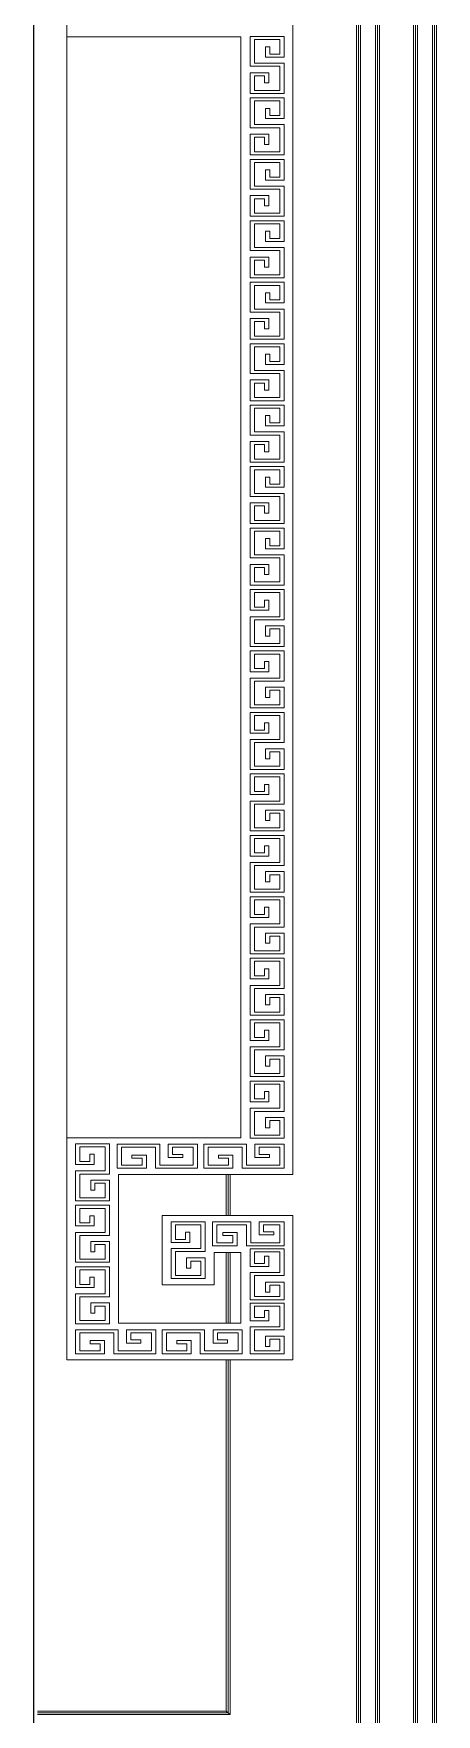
# Model space of a CAD drawing. Extents: x 44111 to 90315, y 4379 to 151689.
# Drawn here: x 67462 to 67695, y 92946 to 93916 of the extents above; entities that cross this region are included whole.
import ezdxf

# ---------------------------------------------------------------- set-up
doc = ezdxf.new("R2010")
doc.units = 0
doc.header["$LTSCALE"] = 1000
doc.header["$MEASUREMENT"] = 0
doc.layers.add('J-LM-门窗洞', color=35, linetype='Continuous')
doc.layers.add('细线', color=8, linetype='Continuous', lineweight=0)

msp = doc.modelspace()

# ---------------------------------------------------------------- linework, layer by layer
at = {"layer": 'J-LM-门窗洞'}
msp.add_line((67462.41, 94855.77), (67462.41, 92455.77), dxfattribs=at)
at = {"layer": '细线'}
for p, q in [((67692.84, 92832.32), (67692.84, 94415.2)), ((67694.01, 94416.13), (67694.01, 92831.39)), ((67695.17, 94417.06), (67695.18, 92830.46)), ((67681.87, 92840.55), (67681.87, 94406.97)), ((67683.04, 92839.62), (67683.04, 94407.89)), ((67684.21, 94408.82), (67684.21, 92838.7)), ((67659.93, 92857.02), (67659.92, 94390.5)), ((67661.09, 94391.42), (67661.1, 92856.09)), ((67662.26, 94392.35), (67662.26, 92855.17)), ((67648.95, 92865.26), (67648.95, 94382.26)), ((67650.12, 92864.33), (67650.12, 94383.19)), ((67651.29, 94384.12), (67651.29, 92863.4)), ((67481.59, 93914.54), (67481.59, 94042.88)), ((67612.13, 93935.76), (67612.14, 93257.78)), ((67582.21, 93914.54), (67481.59, 93914.54)), ((67481.6, 93278.99), (67481.59, 93914.54)), ((67582.21, 93278.99), (67582.21, 93914.54)), ((67587.55, 93914.79), (67587.55, 93897.58)), ((67607.16, 93914.79), (67587.55, 93914.79)), ((67607.16, 93902.85), (67607.16, 93914.79)), ((67590.05, 93913.02), (67604.66, 93913.02)), ((67590.05, 93899.34), (67590.05, 93913.02)), ((67596.37, 93908.76), (67596.37, 93902.85)), ((67598.85, 93908.76), (67596.37, 93908.76)), ((67598.85, 93904.61), (67598.85, 93908.76)), ((67604.66, 93913.02), (67604.66, 93904.61)), ((67587.55, 93897.58), (67604.66, 93897.58)), ((67607.16, 93899.34), (67590.05, 93899.34)), ((67596.37, 93902.85), (67607.16, 93902.85)), ((67604.66, 93904.61), (67598.85, 93904.61)), ((67604.66, 93897.58), (67604.66, 93883.68)), ((67607.16, 93881.91), (67607.16, 93899.34)), ((67587.55, 93893.85), (67587.55, 93881.91)), ((67598.34, 93893.85), (67587.55, 93893.85)), ((67590.05, 93892.09), (67595.84, 93892.09)), ((67590.05, 93883.68), (67590.05, 93892.09)), ((67595.84, 93892.09), (67595.84, 93887.95)), ((67595.84, 93887.95), (67598.34, 93887.95)), ((67598.34, 93887.95), (67598.34, 93893.85)), ((67587.55, 93881.91), (67607.16, 93881.91)), ((67587.55, 93879.31), (67587.55, 93862.1)), ((67607.16, 93879.31), (67587.55, 93879.31)), ((67604.66, 93883.68), (67590.05, 93883.68)), ((67590.05, 93877.54), (67604.66, 93877.54)), ((67590.05, 93863.87), (67590.05, 93877.54)), ((67604.66, 93877.54), (67604.66, 93869.13)), ((67607.16, 93867.37), (67607.16, 93879.31)), ((67596.37, 93873.27), (67596.37, 93867.37)), ((67598.85, 93873.27), (67596.37, 93873.27)), ((67596.37, 93867.37), (67607.16, 93867.37)), ((67598.85, 93869.13), (67598.85, 93873.27)), ((67604.66, 93869.13), (67598.85, 93869.13)), ((67587.55, 93862.1), (67604.66, 93862.1)), ((67587.55, 93858.37), (67587.55, 93846.43)), ((67598.34, 93858.37), (67587.55, 93858.37)), ((67607.16, 93863.87), (67590.05, 93863.87)), ((67590.05, 93856.61), (67595.84, 93856.61)), ((67590.05, 93848.2), (67590.05, 93856.61)), ((67595.84, 93856.61), (67595.84, 93852.46)), ((67598.34, 93852.46), (67598.34, 93858.37)), ((67604.66, 93862.1), (67604.66, 93848.2)), ((67607.16, 93846.43), (67607.16, 93863.87)), ((67604.66, 93848.2), (67590.05, 93848.2)), ((67595.84, 93852.46), (67598.34, 93852.46)), ((67587.55, 93846.43), (67607.16, 93846.43)), ((67587.55, 93843.83), (67587.55, 93826.62)), ((67607.16, 93843.83), (67587.55, 93843.83)), ((67590.05, 93842.06), (67604.66, 93842.06)), ((67590.05, 93828.38), (67590.05, 93842.06)), ((67596.37, 93837.79), (67596.37, 93831.89)), ((67598.85, 93837.79), (67596.37, 93837.79)), ((67598.85, 93833.65), (67598.85, 93837.79)), ((67604.66, 93842.06), (67604.66, 93833.65)), ((67607.16, 93831.89), (67607.16, 93843.83)), ((67607.16, 93828.38), (67590.05, 93828.38)), ((67596.37, 93831.89), (67607.16, 93831.89)), ((67604.66, 93833.65), (67598.85, 93833.65)), ((67607.16, 93810.95), (67607.16, 93828.38)), ((67587.55, 93826.62), (67604.66, 93826.62)), ((67587.55, 93822.89), (67587.55, 93810.95)), ((67598.34, 93822.89), (67587.55, 93822.89)), ((67590.05, 93821.13), (67595.84, 93821.13)), ((67590.05, 93812.72), (67590.05, 93821.13)), ((67595.84, 93821.13), (67595.84, 93816.98)), ((67598.34, 93816.98), (67598.34, 93822.89)), ((67604.66, 93826.62), (67604.66, 93812.72)), ((67587.55, 93810.95), (67607.16, 93810.95)), ((67587.55, 93808.35), (67587.55, 93791.14)), ((67607.16, 93808.35), (67587.55, 93808.35)), ((67604.66, 93812.72), (67590.05, 93812.72)), ((67595.84, 93816.98), (67598.34, 93816.98)), ((67607.16, 93796.4), (67607.16, 93808.35)), ((67590.05, 93806.58), (67604.66, 93806.58)), ((67590.05, 93792.9), (67590.05, 93806.58)), ((67596.37, 93802.32), (67596.37, 93796.4)), ((67598.85, 93802.32), (67596.37, 93802.32)), ((67598.85, 93798.17), (67598.85, 93802.32)), ((67604.66, 93798.17), (67598.85, 93798.17)), ((67604.66, 93806.58), (67604.66, 93798.17)), ((67587.55, 93791.14), (67604.66, 93791.14)), ((67607.16, 93792.9), (67590.05, 93792.9)), ((67596.37, 93796.4), (67607.16, 93796.4)), ((67604.66, 93791.14), (67604.66, 93777.24)), ((67607.16, 93775.47), (67607.16, 93792.9)), ((67587.55, 93787.41), (67587.55, 93775.47)), ((67598.34, 93787.41), (67587.55, 93787.41)), ((67590.05, 93785.64), (67595.84, 93785.64)), ((67590.05, 93777.24), (67590.05, 93785.64)), ((67595.84, 93785.64), (67595.84, 93781.51)), ((67595.84, 93781.51), (67598.34, 93781.51)), ((67598.34, 93781.51), (67598.34, 93787.41)), ((67587.55, 93775.47), (67607.16, 93775.47)), ((67587.55, 93772.87), (67587.55, 93755.66)), ((67607.16, 93772.87), (67587.55, 93772.87)), ((67604.66, 93777.24), (67590.05, 93777.24)), ((67590.05, 93771.1), (67604.66, 93771.1)), ((67590.05, 93757.43), (67590.05, 93771.1)), ((67604.66, 93771.1), (67604.66, 93762.69)), ((67607.16, 93760.93), (67607.16, 93772.87)), ((67596.37, 93766.83), (67596.37, 93760.93)), ((67598.85, 93766.83), (67596.37, 93766.83)), ((67596.37, 93760.93), (67607.16, 93760.93)), ((67598.85, 93762.69), (67598.85, 93766.83)), ((67604.66, 93762.69), (67598.85, 93762.69)), ((67587.55, 93755.66), (67604.66, 93755.66)), ((67587.55, 93751.93), (67587.55, 93739.99)), ((67598.34, 93751.93), (67587.55, 93751.93)), ((67607.16, 93757.43), (67590.05, 93757.43)), ((67590.05, 93750.17), (67595.84, 93750.17)), ((67590.05, 93741.76), (67590.05, 93750.17)), ((67595.84, 93750.17), (67595.84, 93746.02)), ((67598.34, 93746.02), (67598.34, 93751.93)), ((67604.66, 93755.66), (67604.66, 93741.76)), ((67607.16, 93739.99), (67607.16, 93757.43)), ((67587.55, 93739.99), (67607.16, 93739.99)), ((67604.66, 93741.76), (67590.05, 93741.76)), ((67595.84, 93746.02), (67598.34, 93746.02)), ((67587.55, 93737.39), (67587.55, 93720.18)), ((67607.16, 93737.39), (67587.55, 93737.39)), ((67590.05, 93735.62), (67604.66, 93735.62)), ((67590.05, 93721.94), (67590.05, 93735.62)), ((67596.37, 93731.35), (67596.37, 93725.44)), ((67598.85, 93731.35), (67596.37, 93731.35)), ((67598.85, 93727.21), (67598.85, 93731.35)), ((67604.66, 93735.62), (67604.66, 93727.21)), ((67607.16, 93725.44), (67607.16, 93737.39)), ((67607.16, 93721.94), (67590.05, 93721.94)), ((67596.37, 93725.44), (67607.16, 93725.44)), ((67604.66, 93727.21), (67598.85, 93727.21)), ((67607.16, 93704.51), (67607.16, 93721.94)), ((67587.55, 93720.18), (67604.66, 93720.18)), ((67587.55, 93716.45), (67587.55, 93704.51)), ((67598.34, 93716.45), (67587.55, 93716.45)), ((67590.05, 93714.69), (67595.84, 93714.69)), ((67590.05, 93706.28), (67590.05, 93714.69)), ((67595.84, 93714.69), (67595.84, 93710.54)), ((67598.34, 93710.54), (67598.34, 93716.45)), ((67604.66, 93720.18), (67604.66, 93706.28)), ((67587.55, 93704.51), (67607.16, 93704.51)), ((67587.55, 93701.91), (67587.55, 93684.69)), ((67607.16, 93701.91), (67587.55, 93701.91)), ((67604.66, 93706.28), (67590.05, 93706.28)), ((67595.84, 93710.54), (67598.34, 93710.54)), ((67607.16, 93689.96), (67607.16, 93701.91)), ((67590.05, 93700.14), (67604.66, 93700.14)), ((67590.05, 93686.46), (67590.05, 93700.14)), ((67596.37, 93695.87), (67596.37, 93689.96)), ((67598.85, 93695.87), (67596.37, 93695.87)), ((67598.85, 93691.73), (67598.85, 93695.87)), ((67604.66, 93691.73), (67598.85, 93691.73)), ((67604.66, 93700.14), (67604.66, 93691.73)), ((67587.55, 93684.69), (67604.66, 93684.69)), ((67607.16, 93686.46), (67590.05, 93686.46)), ((67596.37, 93689.96), (67607.16, 93689.96)), ((67604.66, 93684.69), (67604.66, 93670.8)), ((67607.16, 93669.03), (67607.16, 93686.46)), ((67587.55, 93680.97), (67587.55, 93669.03)), ((67598.34, 93680.97), (67587.55, 93680.97)), ((67590.05, 93679.2), (67595.84, 93679.2)), ((67590.05, 93670.8), (67590.05, 93679.2)), ((67595.84, 93679.2), (67595.84, 93675.06)), ((67595.84, 93675.06), (67598.34, 93675.06)), ((67598.34, 93675.06), (67598.34, 93680.97)), ((67587.55, 93669.03), (67607.16, 93669.03)), ((67587.55, 93666.43), (67587.55, 93649.22)), ((67607.16, 93666.43), (67587.55, 93666.43)), ((67604.66, 93670.8), (67590.05, 93670.8)), ((67590.05, 93664.66), (67604.66, 93664.66)), ((67590.05, 93650.98), (67590.05, 93664.66)), ((67604.66, 93664.66), (67604.66, 93656.25)), ((67607.16, 93654.49), (67607.16, 93666.43)), ((67596.38, 93660.39), (67596.38, 93654.49)), ((67598.85, 93660.39), (67596.38, 93660.39)), ((67596.38, 93654.49), (67607.16, 93654.49)), ((67598.85, 93656.25), (67598.85, 93660.39)), ((67604.66, 93656.25), (67598.85, 93656.25)), ((67587.55, 93649.22), (67604.66, 93649.22)), ((67587.55, 93645.49), (67587.55, 93633.55)), ((67598.34, 93645.49), (67587.55, 93645.49)), ((67607.16, 93650.98), (67590.05, 93650.98)), ((67590.05, 93643.73), (67595.84, 93643.73)), ((67590.05, 93635.32), (67590.05, 93643.73)), ((67595.84, 93643.73), (67595.84, 93639.58)), ((67598.34, 93639.58), (67598.34, 93645.49)), ((67604.66, 93649.22), (67604.66, 93635.32)), ((67607.16, 93633.55), (67607.16, 93650.98)), ((67587.55, 93633.55), (67607.16, 93633.55)), ((67604.66, 93635.32), (67590.05, 93635.32)), ((67595.84, 93639.58), (67598.34, 93639.58)), ((67607.16, 93630.94), (67587.55, 93630.94)), ((67587.55, 93630.94), (67587.55, 93613.74)), ((67590.05, 93629.18), (67604.66, 93629.18)), ((67590.05, 93615.5), (67590.05, 93629.18)), ((67596.38, 93624.91), (67596.38, 93619)), ((67598.85, 93624.91), (67596.38, 93624.91)), ((67598.85, 93620.77), (67598.85, 93624.91)), ((67604.66, 93629.18), (67604.66, 93620.77)), ((67607.16, 93619), (67607.16, 93630.94)), ((67587.55, 93613.74), (67604.66, 93613.74)), ((67607.16, 93615.5), (67590.05, 93615.5)), ((67596.38, 93619), (67607.16, 93619)), ((67604.66, 93620.77), (67598.85, 93620.77)), ((67604.66, 93613.74), (67604.66, 93599.84)), ((67607.16, 93598.07), (67607.16, 93615.5)), ((67587.55, 93610.01), (67587.55, 93598.07)), ((67598.34, 93610.01), (67587.55, 93610.01)), ((67590.05, 93608.24), (67595.84, 93608.24)), ((67590.05, 93599.84), (67590.05, 93608.24)), ((67595.84, 93608.24), (67595.84, 93604.1)), ((67595.84, 93604.1), (67598.34, 93604.1)), ((67598.34, 93604.1), (67598.34, 93610.01)), ((67587.55, 93598.07), (67607.16, 93598.07)), ((67587.55, 93595.47), (67587.55, 93583.52)), ((67607.16, 93595.47), (67587.55, 93595.47)), ((67604.66, 93599.84), (67590.05, 93599.84)), ((67607.16, 93578.03), (67607.16, 93595.47)), ((67590.05, 93593.7), (67604.66, 93593.7)), ((67590.05, 93585.29), (67590.05, 93593.7)), ((67595.84, 93585.29), (67590.05, 93585.29)), ((67595.84, 93589.43), (67595.84, 93585.29)), ((67598.34, 93589.43), (67595.84, 93589.43)), ((67598.34, 93583.52), (67598.34, 93589.43)), ((67604.66, 93593.7), (67604.66, 93579.8)), ((67587.55, 93583.52), (67598.34, 93583.52)), ((67587.55, 93579.8), (67587.55, 93562.59)), ((67604.66, 93579.8), (67587.55, 93579.8)), ((67590.05, 93578.03), (67607.16, 93578.03)), ((67590.05, 93564.36), (67590.05, 93578.03)), ((67596.38, 93574.53), (67596.38, 93568.62)), ((67607.16, 93574.53), (67596.38, 93574.53)), ((67596.38, 93568.62), (67598.85, 93568.62)), ((67598.85, 93572.76), (67604.66, 93572.76)), ((67598.85, 93568.62), (67598.85, 93572.76)), ((67604.66, 93572.76), (67604.66, 93564.36)), ((67607.16, 93562.59), (67607.16, 93574.53)), ((67587.55, 93562.59), (67607.16, 93562.59)), ((67587.55, 93559.99), (67587.55, 93548.04)), ((67607.16, 93559.99), (67587.55, 93559.99)), ((67604.66, 93564.36), (67590.05, 93564.36)), ((67590.05, 93558.22), (67604.66, 93558.22)), ((67590.05, 93549.81), (67590.05, 93558.22)), ((67604.66, 93558.22), (67604.66, 93544.32)), ((67607.16, 93542.55), (67607.16, 93559.99)), ((67587.55, 93548.04), (67598.34, 93548.04)), ((67595.84, 93549.81), (67590.05, 93549.81)), ((67595.84, 93553.95), (67595.84, 93549.81)), ((67598.34, 93553.95), (67595.84, 93553.95)), ((67598.34, 93548.04), (67598.34, 93553.95)), ((67587.55, 93544.32), (67587.55, 93527.11)), ((67604.66, 93544.32), (67587.55, 93544.32)), ((67590.05, 93542.55), (67607.16, 93542.55)), ((67590.05, 93528.88), (67590.05, 93542.55)), ((67596.38, 93539.05), (67596.38, 93533.14)), ((67607.16, 93539.05), (67596.38, 93539.05)), ((67598.85, 93537.29), (67604.66, 93537.29)), ((67598.85, 93533.14), (67598.85, 93537.29)), ((67604.66, 93537.29), (67604.66, 93528.88)), ((67607.16, 93527.11), (67607.16, 93539.05)), ((67587.55, 93527.11), (67607.16, 93527.11)), ((67604.66, 93528.88), (67590.05, 93528.88)), ((67596.38, 93533.14), (67598.85, 93533.14)), ((67607.16, 93524.5), (67587.55, 93524.5)), ((67587.55, 93524.5), (67587.55, 93512.56)), ((67590.05, 93522.74), (67604.66, 93522.74)), ((67590.05, 93514.33), (67590.05, 93522.74)), ((67595.84, 93518.47), (67595.84, 93514.33)), ((67598.34, 93518.47), (67595.84, 93518.47)), ((67598.34, 93512.56), (67598.34, 93518.47)), ((67604.66, 93522.74), (67604.66, 93508.84)), ((67607.16, 93507.07), (67607.16, 93524.5)), ((67587.55, 93512.56), (67598.34, 93512.56)), ((67587.55, 93508.84), (67587.55, 93491.63)), ((67604.66, 93508.84), (67587.55, 93508.84)), ((67595.84, 93514.33), (67590.05, 93514.33)), ((67590.05, 93507.07), (67607.16, 93507.07)), ((67590.05, 93493.4), (67590.05, 93507.07)), ((67596.38, 93503.57), (67596.38, 93497.66)), ((67607.16, 93503.57), (67596.38, 93503.57)), ((67596.38, 93497.66), (67598.85, 93497.66)), ((67598.85, 93501.8), (67604.66, 93501.8)), ((67598.85, 93497.66), (67598.85, 93501.8)), ((67604.66, 93501.8), (67604.66, 93493.4)), ((67607.16, 93491.63), (67607.16, 93503.57)), ((67587.55, 93491.63), (67607.16, 93491.63)), ((67587.55, 93489.03), (67587.55, 93477.08)), ((67607.16, 93489.03), (67587.55, 93489.03)), ((67604.66, 93493.4), (67590.05, 93493.4)), ((67607.16, 93471.59), (67607.16, 93489.03)), ((67590.05, 93487.26), (67604.66, 93487.26)), ((67590.05, 93478.85), (67590.05, 93487.26)), ((67595.84, 93478.85), (67590.05, 93478.85)), ((67595.84, 93482.99), (67595.84, 93478.85)), ((67598.34, 93482.99), (67595.84, 93482.99)), ((67598.34, 93477.08), (67598.34, 93482.99)), ((67604.66, 93487.26), (67604.66, 93473.36)), ((67587.55, 93477.08), (67598.34, 93477.08)), ((67587.55, 93473.36), (67587.55, 93456.15)), ((67604.66, 93473.36), (67587.55, 93473.36)), ((67590.05, 93471.59), (67607.16, 93471.59)), ((67590.05, 93457.91), (67590.05, 93471.59)), ((67596.38, 93468.09), (67596.38, 93462.18)), ((67607.16, 93468.09), (67596.38, 93468.09)), ((67607.16, 93456.15), (67607.16, 93468.09)), ((67596.38, 93462.18), (67598.85, 93462.18)), ((67598.85, 93466.32), (67604.66, 93466.32)), ((67598.85, 93462.18), (67598.85, 93466.32)), ((67604.66, 93466.32), (67604.66, 93457.91)), ((67587.55, 93456.15), (67607.16, 93456.15)), ((67587.55, 93453.54), (67587.55, 93441.6)), ((67607.16, 93453.54), (67587.55, 93453.54)), ((67604.66, 93457.91), (67590.05, 93457.91)), ((67590.05, 93451.78), (67604.66, 93451.78)), ((67590.05, 93443.37), (67590.05, 93451.78)), ((67604.66, 93451.78), (67604.66, 93437.88)), ((67607.16, 93436.11), (67607.16, 93453.54)), ((67587.55, 93441.6), (67598.34, 93441.6)), ((67595.84, 93443.37), (67590.05, 93443.37)), ((67595.84, 93447.51), (67595.84, 93443.37)), ((67598.34, 93447.51), (67595.84, 93447.51)), ((67598.34, 93441.6), (67598.34, 93447.51)), ((67587.55, 93437.88), (67587.55, 93420.67)), ((67604.66, 93437.88), (67587.55, 93437.88)), ((67590.05, 93436.11), (67607.16, 93436.11)), ((67590.05, 93422.44), (67590.05, 93436.11)), ((67596.38, 93432.61), (67596.38, 93426.7)), ((67607.16, 93432.61), (67596.38, 93432.61)), ((67598.85, 93430.84), (67604.67, 93430.84)), ((67598.85, 93426.7), (67598.85, 93430.84)), ((67604.67, 93430.84), (67604.67, 93422.44)), ((67607.16, 93420.67), (67607.16, 93432.61)), ((67587.55, 93420.67), (67607.16, 93420.67)), ((67604.67, 93422.44), (67590.05, 93422.44)), ((67596.38, 93426.7), (67598.85, 93426.7)), ((67607.16, 93418.06), (67587.55, 93418.06)), ((67587.55, 93418.06), (67587.55, 93406.12)), ((67590.05, 93416.3), (67604.67, 93416.3)), ((67590.05, 93407.89), (67590.05, 93416.3)), ((67595.84, 93412.03), (67595.84, 93407.89)), ((67598.34, 93412.03), (67595.84, 93412.03)), ((67598.34, 93406.12), (67598.34, 93412.03)), ((67604.67, 93416.3), (67604.67, 93402.4)), ((67607.16, 93400.63), (67607.16, 93418.06)), ((67587.55, 93406.12), (67598.34, 93406.12)), ((67587.55, 93402.4), (67587.55, 93385.19)), ((67604.67, 93402.4), (67587.55, 93402.4)), ((67595.84, 93407.89), (67590.05, 93407.89)), ((67590.05, 93400.63), (67607.16, 93400.63)), ((67590.05, 93386.96), (67590.05, 93400.63)), ((67596.38, 93397.13), (67596.38, 93391.22)), ((67607.16, 93397.13), (67596.38, 93397.13)), ((67596.38, 93391.22), (67598.85, 93391.22)), ((67598.85, 93395.36), (67604.67, 93395.36)), ((67598.85, 93391.22), (67598.85, 93395.36)), ((67604.67, 93395.36), (67604.67, 93386.96)), ((67607.16, 93385.19), (67607.16, 93397.13)), ((67587.55, 93385.19), (67607.16, 93385.19)), ((67587.55, 93382.59), (67587.55, 93370.64)), ((67607.16, 93382.59), (67587.55, 93382.59)), ((67604.67, 93386.96), (67590.05, 93386.96)), ((67590.05, 93380.82), (67604.67, 93380.82)), ((67590.05, 93372.41), (67590.05, 93380.82)), ((67604.67, 93380.82), (67604.67, 93366.92)), ((67607.16, 93365.15), (67607.16, 93382.59)), ((67595.84, 93372.41), (67590.05, 93372.41)), ((67595.84, 93376.55), (67595.84, 93372.41)), ((67598.34, 93376.55), (67595.84, 93376.55)), ((67598.34, 93370.64), (67598.34, 93376.55)), ((67587.55, 93370.64), (67598.34, 93370.64)), ((67587.55, 93366.92), (67587.55, 93349.71)), ((67604.67, 93366.92), (67587.55, 93366.92)), ((67590.05, 93365.15), (67607.16, 93365.15)), ((67590.05, 93351.47), (67590.05, 93365.15)), ((67596.38, 93361.65), (67596.38, 93355.74)), ((67607.16, 93361.65), (67596.38, 93361.65)), ((67607.16, 93349.71), (67607.16, 93361.65)), ((67596.38, 93355.74), (67598.85, 93355.74)), ((67598.85, 93359.88), (67604.67, 93359.88)), ((67598.85, 93355.74), (67598.85, 93359.88)), ((67604.67, 93359.88), (67604.67, 93351.47)), ((67587.55, 93349.71), (67607.16, 93349.71)), ((67587.55, 93347.1), (67587.55, 93335.16)), ((67607.16, 93347.1), (67587.55, 93347.1)), ((67604.67, 93351.47), (67590.05, 93351.47)), ((67590.05, 93345.34), (67604.67, 93345.34)), ((67590.05, 93336.93), (67590.05, 93345.34)), ((67604.67, 93345.34), (67604.67, 93331.44)), ((67607.16, 93329.67), (67607.16, 93347.1)), ((67587.55, 93335.16), (67598.34, 93335.16)), ((67595.84, 93336.93), (67590.05, 93336.93)), ((67595.84, 93341.07), (67595.84, 93336.93)), ((67598.34, 93341.07), (67595.84, 93341.07)), ((67598.34, 93335.16), (67598.34, 93341.07)), ((67587.55, 93331.44), (67587.55, 93314.23)), ((67604.67, 93331.44), (67587.55, 93331.44)), ((67590.05, 93329.67), (67607.16, 93329.67)), ((67590.05, 93316), (67590.05, 93329.67)), ((67596.38, 93326.17), (67596.38, 93320.26)), ((67607.16, 93326.17), (67596.38, 93326.17)), ((67598.85, 93324.4), (67604.67, 93324.4)), ((67598.85, 93320.26), (67598.85, 93324.4)), ((67604.67, 93324.4), (67604.67, 93316)), ((67607.16, 93314.23), (67607.16, 93326.17)), ((67587.55, 93314.23), (67607.16, 93314.23)), ((67604.67, 93316), (67590.05, 93316)), ((67596.38, 93320.26), (67598.85, 93320.26)), ((67607.16, 93311.62), (67587.55, 93311.62)), ((67587.55, 93311.62), (67587.55, 93299.68)), ((67590.05, 93309.86), (67604.67, 93309.86)), ((67590.05, 93301.45), (67590.05, 93309.86)), ((67595.84, 93305.59), (67595.84, 93301.45)), ((67598.34, 93305.59), (67595.84, 93305.59)), ((67598.34, 93299.68), (67598.34, 93305.59)), ((67604.67, 93309.86), (67604.67, 93295.96)), ((67607.16, 93294.19), (67607.16, 93311.62)), ((67587.55, 93299.68), (67598.34, 93299.68)), ((67587.55, 93295.96), (67587.55, 93278.75)), ((67604.67, 93295.96), (67587.55, 93295.96)), ((67595.84, 93301.45), (67590.05, 93301.45)), ((67590.05, 93294.19), (67607.16, 93294.19)), ((67590.05, 93280.51), (67590.05, 93294.19)), ((67596.38, 93290.69), (67596.38, 93284.78)), ((67607.16, 93290.69), (67596.38, 93290.69)), ((67596.38, 93284.78), (67598.85, 93284.78)), ((67598.85, 93288.92), (67604.67, 93288.92)), ((67598.85, 93284.78), (67598.85, 93288.92)), ((67604.67, 93288.92), (67604.67, 93280.51)), ((67607.16, 93278.75), (67607.16, 93290.69)), ((67481.6, 93278.99), (67582.21, 93278.99)), ((67481.6, 93150.65), (67481.6, 93278.99)), ((67486.59, 93275.46), (67486.59, 93263.51)), ((67506.2, 93275.46), (67486.59, 93275.46)), ((67506.2, 93258.02), (67506.2, 93275.46)), ((67510.7, 93275.21), (67510.7, 93261.31)), ((67535.3, 93275.21), (67510.7, 93275.21)), ((67535.3, 93263.08), (67535.3, 93275.21)), ((67540.25, 93275.21), (67540.25, 93267.57)), ((67557.1, 93275.21), (67540.25, 93275.21)), ((67557.1, 93261.31), (67557.1, 93275.21)), ((67560.76, 93275.21), (67560.76, 93261.31)), ((67585.36, 93275.21), (67560.76, 93275.21)), ((67585.36, 93263.08), (67585.36, 93275.21)), ((67587.55, 93278.75), (67607.16, 93278.75)), ((67604.67, 93280.51), (67590.05, 93280.51)), ((67590.3, 93275.21), (67590.3, 93267.57)), ((67607.16, 93275.21), (67590.3, 93275.21)), ((67607.16, 93261.31), (67607.16, 93275.21)), ((67489.09, 93273.69), (67503.7, 93273.69)), ((67489.09, 93265.28), (67489.09, 93273.69)), ((67494.88, 93265.28), (67489.09, 93265.28)), ((67494.88, 93269.42), (67494.88, 93265.28)), ((67497.38, 93269.42), (67494.88, 93269.42)), ((67497.38, 93263.51), (67497.38, 93269.42)), ((67503.7, 93273.69), (67503.7, 93259.79)), ((67513.2, 93273.44), (67532.8, 93273.44)), ((67513.2, 93263.08), (67513.2, 93273.44)), ((67527.56, 93268.96), (67519.21, 93268.96)), ((67519.21, 93268.96), (67519.21, 93267.19)), ((67519.21, 93267.19), (67525.07, 93267.19)), ((67525.07, 93267.19), (67525.07, 93263.08)), ((67527.56, 93261.31), (67527.56, 93268.96)), ((67532.8, 93273.44), (67532.8, 93261.31)), ((67540.25, 93267.57), (67548.58, 93267.57)), ((67542.73, 93273.44), (67554.6, 93273.44)), ((67542.73, 93269.33), (67542.73, 93273.44)), ((67548.58, 93269.33), (67542.73, 93269.33)), ((67548.58, 93267.57), (67548.58, 93269.33)), ((67554.6, 93273.44), (67554.6, 93263.08)), ((67563.26, 93273.44), (67582.87, 93273.44)), ((67563.26, 93263.08), (67563.26, 93273.44)), ((67577.63, 93268.96), (67569.28, 93268.96)), ((67569.28, 93268.96), (67569.28, 93267.19)), ((67569.28, 93267.19), (67575.13, 93267.19)), ((67575.13, 93267.19), (67575.13, 93263.08)), ((67577.63, 93261.31), (67577.63, 93268.96)), ((67582.87, 93273.44), (67582.87, 93261.31)), ((67590.3, 93267.57), (67598.65, 93267.57)), ((67592.79, 93273.44), (67604.67, 93273.44)), ((67592.79, 93269.33), (67592.79, 93273.44)), ((67598.65, 93269.33), (67592.79, 93269.33)), ((67598.65, 93267.57), (67598.65, 93269.33)), ((67604.67, 93273.44), (67604.67, 93263.08)), ((67486.59, 93263.51), (67497.38, 93263.51)), ((67486.59, 93259.79), (67486.59, 93242.58)), ((67503.7, 93259.79), (67486.59, 93259.79)), ((67489.09, 93258.02), (67506.2, 93258.02)), ((67489.09, 93244.34), (67489.09, 93258.02)), ((67495.41, 93254.52), (67495.41, 93248.61)), ((67506.2, 93254.52), (67495.41, 93254.52)), ((67506.2, 93242.58), (67506.2, 93254.52)), ((67510.7, 93261.31), (67527.56, 93261.31)), ((67511.52, 93257.78), (67511.52, 93171.86)), ((67573.6, 93257.78), (67511.52, 93257.78)), ((67525.07, 93263.08), (67513.2, 93263.08)), ((67532.8, 93261.31), (67557.1, 93261.31)), ((67554.6, 93263.08), (67535.3, 93263.08)), ((67560.76, 93261.31), (67577.63, 93261.31)), ((67575.13, 93263.08), (67563.26, 93263.08)), ((67573.6, 93234.02), (67573.6, 93257.78)), ((67573.6, 93257.78), (67574.76, 93257.78)), ((67574.76, 93257.78), (67574.76, 93234.02)), ((67574.76, 93257.78), (67575.93, 93257.78)), ((67575.93, 93257.78), (67575.93, 93234.02)), ((67612.14, 93257.78), (67575.93, 93257.78)), ((67582.87, 93261.31), (67607.16, 93261.31)), ((67604.67, 93263.08), (67585.36, 93263.08)), ((67495.41, 93248.61), (67497.89, 93248.61)), ((67497.89, 93252.75), (67503.7, 93252.75)), ((67497.89, 93248.61), (67497.89, 93252.75)), ((67503.7, 93252.75), (67503.7, 93244.34)), ((67486.59, 93242.58), (67506.2, 93242.58)), ((67486.59, 93239.97), (67486.59, 93228.03)), ((67506.2, 93239.97), (67486.59, 93239.97)), ((67503.7, 93244.34), (67489.09, 93244.34)), ((67489.09, 93238.21), (67503.7, 93238.21)), ((67489.09, 93229.8), (67489.09, 93238.21)), ((67503.7, 93238.21), (67503.7, 93224.31)), ((67506.2, 93222.54), (67506.2, 93239.97)), ((67486.59, 93228.03), (67497.38, 93228.03)), ((67494.88, 93229.8), (67489.09, 93229.8)), ((67494.88, 93233.94), (67494.88, 93229.8)), ((67497.38, 93233.94), (67494.88, 93233.94)), ((67497.38, 93228.03), (67497.38, 93233.94)), ((67536.8, 93194.07), (67536.8, 93234.02)), ((67536.8, 93234.02), (67573.6, 93234.02)), ((67541.95, 93230.48), (67541.95, 93218.54)), ((67561.56, 93230.48), (67541.95, 93230.48)), ((67544.45, 93228.72), (67559.06, 93228.72)), ((67544.45, 93220.31), (67544.45, 93228.72)), ((67559.06, 93228.72), (67559.06, 93215.04)), ((67561.56, 93213.27), (67561.56, 93230.48)), ((67565.76, 93230.48), (67565.76, 93216.59)), ((67587.86, 93230.48), (67565.76, 93230.48)), ((67568.25, 93228.72), (67585.36, 93228.72)), ((67568.25, 93218.35), (67568.25, 93228.72)), ((67574.76, 93234.02), (67573.6, 93234.02)), ((67575.93, 93234.02), (67574.76, 93234.02)), ((67575.93, 93234.02), (67612.14, 93234.02)), ((67585.36, 93228.72), (67585.36, 93216.59)), ((67587.86, 93218.35), (67587.86, 93230.48)), ((67592.79, 93230.48), (67592.79, 93222.84)), ((67607.16, 93230.48), (67592.79, 93230.48)), ((67595.29, 93228.72), (67604.67, 93228.72)), ((67595.29, 93224.61), (67595.29, 93228.72)), ((67604.67, 93228.72), (67604.67, 93218.35)), ((67607.16, 93216.59), (67607.16, 93230.48)), ((67612.14, 93234.02), (67612.14, 93150.65)), ((67486.59, 93224.31), (67486.59, 93207.1)), ((67503.7, 93224.31), (67486.59, 93224.31)), ((67489.09, 93222.54), (67506.2, 93222.54)), ((67489.09, 93208.87), (67489.09, 93222.54)), ((67495.41, 93219.04), (67495.41, 93213.13)), ((67506.2, 93219.04), (67495.41, 93219.04)), ((67497.89, 93217.27), (67503.7, 93217.27)), ((67497.89, 93213.13), (67497.89, 93217.27)), ((67503.7, 93217.27), (67503.7, 93208.87)), ((67506.2, 93207.1), (67506.2, 93219.04)), ((67541.95, 93218.54), (67552.74, 93218.54)), ((67550.24, 93220.31), (67544.45, 93220.31)), ((67550.24, 93224.45), (67550.24, 93220.31)), ((67552.74, 93224.45), (67550.24, 93224.45)), ((67552.74, 93218.54), (67552.74, 93224.45)), ((67565.76, 93216.59), (67580.1, 93216.59)), ((67577.63, 93218.35), (67568.25, 93218.35)), ((67580.1, 93224.23), (67571.77, 93224.23)), ((67571.77, 93224.23), (67571.77, 93222.47)), ((67571.77, 93222.47), (67577.63, 93222.47)), ((67577.63, 93222.47), (67577.63, 93218.35)), ((67580.1, 93216.59), (67580.1, 93224.23)), ((67585.36, 93216.59), (67607.16, 93216.59)), ((67604.67, 93218.35), (67587.86, 93218.35)), ((67592.79, 93222.84), (67601.15, 93222.84)), ((67601.15, 93224.61), (67595.29, 93224.61)), ((67601.15, 93222.84), (67601.15, 93224.61)), ((67486.59, 93207.1), (67506.2, 93207.1)), ((67503.7, 93208.87), (67489.09, 93208.87)), ((67495.41, 93213.13), (67497.89, 93213.13)), ((67541.95, 93215.04), (67541.95, 93197.61)), ((67559.06, 93215.04), (67541.95, 93215.04)), ((67544.45, 93213.27), (67561.56, 93213.27)), ((67544.45, 93199.38), (67544.45, 93213.27)), ((67550.78, 93209.55), (67550.78, 93203.64)), ((67561.56, 93209.55), (67550.78, 93209.55)), ((67553.27, 93207.78), (67559.06, 93207.78)), ((67553.27, 93203.64), (67553.27, 93207.78)), ((67559.06, 93207.78), (67559.06, 93199.38)), ((67561.56, 93197.61), (67561.56, 93209.55)), ((67566.72, 93212.8), (67566.72, 93194.07)), ((67573.6, 93212.8), (67566.72, 93212.8)), ((67573.6, 93171.86), (67573.6, 93212.8)), ((67573.6, 93212.8), (67574.76, 93212.8)), ((67574.76, 93212.8), (67574.76, 93171.86)), ((67574.76, 93212.8), (67575.93, 93212.8)), ((67575.93, 93212.8), (67575.93, 93171.86)), ((67582.21, 93212.8), (67575.93, 93212.8)), ((67582.21, 93171.86), (67582.21, 93212.8)), ((67587.55, 93214.82), (67587.55, 93204.64)), ((67607.16, 93214.82), (67587.55, 93214.82)), ((67590.05, 93213.05), (67604.67, 93213.05)), ((67590.05, 93206.41), (67590.05, 93213.05)), ((67595.84, 93206.41), (67590.05, 93206.41)), ((67595.84, 93210.55), (67595.84, 93206.41)), ((67598.34, 93210.55), (67595.84, 93210.55)), ((67598.34, 93204.64), (67598.34, 93210.55)), ((67604.67, 93213.05), (67604.67, 93201.14)), ((67607.16, 93199.38), (67607.16, 93214.82)), ((67486.59, 93204.5), (67486.59, 93192.55)), ((67506.2, 93204.5), (67486.59, 93204.5)), ((67489.09, 93202.73), (67503.7, 93202.73)), ((67489.09, 93194.32), (67489.09, 93202.73)), ((67494.88, 93198.46), (67494.88, 93194.32)), ((67497.38, 93198.46), (67494.88, 93198.46)), ((67497.38, 93192.55), (67497.38, 93198.46)), ((67503.7, 93202.73), (67503.7, 93188.83)), ((67506.2, 93187.06), (67506.2, 93204.5)), ((67541.95, 93197.61), (67561.56, 93197.61)), ((67559.06, 93199.38), (67544.45, 93199.38)), ((67550.78, 93203.64), (67553.27, 93203.64)), ((67587.55, 93204.64), (67598.34, 93204.64)), ((67604.67, 93201.14), (67587.55, 93201.14)), ((67587.55, 93201.14), (67587.55, 93185.48)), ((67590.05, 93199.38), (67607.16, 93199.38)), ((67590.05, 93187.24), (67590.05, 93199.38)), ((67486.59, 93192.55), (67497.38, 93192.55)), ((67486.59, 93188.83), (67486.59, 93171.62)), ((67503.7, 93188.83), (67486.59, 93188.83)), ((67494.88, 93194.32), (67489.09, 93194.32)), ((67489.09, 93187.06), (67506.2, 93187.06)), ((67489.09, 93173.38), (67489.09, 93187.06)), ((67566.72, 93194.07), (67536.8, 93194.07)), ((67604.67, 93187.24), (67590.05, 93187.24)), ((67596.38, 93195.65), (67596.38, 93189.74)), ((67607.16, 93195.65), (67596.38, 93195.65)), ((67596.38, 93189.74), (67598.85, 93189.74)), ((67598.85, 93193.88), (67604.67, 93193.88)), ((67598.85, 93189.74), (67598.85, 93193.88)), ((67604.67, 93193.88), (67604.67, 93187.24)), ((67607.16, 93185.48), (67607.16, 93195.65)), ((67495.41, 93183.56), (67495.41, 93177.65)), ((67506.2, 93183.56), (67495.41, 93183.56)), ((67495.41, 93177.65), (67497.89, 93177.65)), ((67497.89, 93181.79), (67503.7, 93181.79)), ((67497.89, 93177.65), (67497.89, 93181.79)), ((67503.7, 93181.79), (67503.7, 93173.38)), ((67506.2, 93171.62), (67506.2, 93183.56)), ((67587.55, 93185.48), (67607.16, 93185.48)), ((67587.55, 93183.53), (67587.55, 93173.35)), ((67607.16, 93183.53), (67587.55, 93183.53)), ((67590.05, 93181.76), (67604.67, 93181.76)), ((67590.05, 93175.12), (67590.05, 93181.76)), ((67595.84, 93179.26), (67595.84, 93175.12)), ((67598.34, 93179.26), (67595.84, 93179.26)), ((67598.34, 93173.35), (67598.34, 93179.26)), ((67604.67, 93181.76), (67604.67, 93169.85)), ((67607.16, 93168.09), (67607.16, 93183.53)), ((67486.59, 93171.62), (67506.2, 93171.62)), ((67486.59, 93168.08), (67486.59, 93154.18)), ((67511.19, 93168.08), (67486.59, 93168.08)), ((67503.7, 93173.38), (67489.09, 93173.38)), ((67511.19, 93155.95), (67511.19, 93168.08)), ((67511.52, 93171.86), (67573.6, 93171.86)), ((67516.12, 93168.08), (67516.12, 93160.44)), ((67532.97, 93168.08), (67516.12, 93168.08)), ((67532.97, 93154.18), (67532.97, 93168.08)), ((67536.65, 93168.08), (67536.65, 93154.18)), ((67561.23, 93168.08), (67536.65, 93168.08)), ((67561.23, 93155.95), (67561.23, 93168.08)), ((67566.19, 93168.08), (67566.19, 93160.44)), ((67583.03, 93168.08), (67566.19, 93168.08)), ((67574.76, 93171.86), (67573.6, 93171.86)), ((67575.93, 93171.86), (67574.76, 93171.86)), ((67575.93, 93171.86), (67582.21, 93171.86)), ((67583.03, 93154.18), (67583.03, 93168.08)), ((67587.55, 93173.35), (67598.34, 93173.35)), ((67587.55, 93169.85), (67587.55, 93154.18)), ((67604.67, 93169.85), (67587.55, 93169.85)), ((67595.84, 93175.12), (67590.05, 93175.12)), ((67590.05, 93168.09), (67607.16, 93168.09)), ((67590.05, 93155.95), (67590.05, 93168.09)), ((67489.09, 93166.32), (67508.69, 93166.32)), ((67489.09, 93155.95), (67489.09, 93166.32)), ((67503.43, 93161.83), (67495.1, 93161.83)), ((67495.1, 93161.83), (67495.1, 93160.06)), ((67495.1, 93160.06), (67500.94, 93160.06)), ((67500.94, 93160.06), (67500.94, 93155.95)), ((67503.43, 93154.18), (67503.43, 93161.83)), ((67508.69, 93166.32), (67508.69, 93154.18)), ((67516.12, 93160.44), (67524.45, 93160.44)), ((67518.62, 93166.32), (67530.47, 93166.32)), ((67518.62, 93162.2), (67518.62, 93166.32)), ((67524.45, 93162.2), (67518.62, 93162.2)), ((67524.45, 93160.44), (67524.45, 93162.2)), ((67530.47, 93166.32), (67530.47, 93155.95)), ((67539.13, 93166.32), (67558.76, 93166.32)), ((67539.13, 93155.95), (67539.13, 93166.32)), ((67553.5, 93161.83), (67545.17, 93161.83)), ((67545.17, 93161.83), (67545.17, 93160.06)), ((67545.17, 93160.06), (67551, 93160.06)), ((67551, 93160.06), (67551, 93155.95)), ((67553.5, 93154.18), (67553.5, 93161.83)), ((67558.76, 93166.32), (67558.76, 93154.18)), ((67566.19, 93160.44), (67574.52, 93160.44)), ((67568.68, 93166.32), (67580.53, 93166.32)), ((67568.68, 93162.2), (67568.68, 93166.32)), ((67574.52, 93162.2), (67568.68, 93162.2)), ((67574.52, 93160.44), (67574.52, 93162.2)), ((67580.53, 93166.32), (67580.53, 93155.95)), ((67596.38, 93164.36), (67596.38, 93158.45)), ((67607.16, 93164.36), (67596.38, 93164.36)), ((67596.38, 93158.45), (67598.85, 93158.45)), ((67598.85, 93162.59), (67604.67, 93162.59)), ((67598.85, 93158.45), (67598.85, 93162.59)), ((67604.67, 93162.59), (67604.67, 93155.95)), ((67607.16, 93154.18), (67607.16, 93164.36)), ((67573.6, 93150.65), (67481.6, 93150.65)), ((67486.59, 93154.18), (67503.43, 93154.18)), ((67500.94, 93155.95), (67489.09, 93155.95)), ((67508.69, 93154.18), (67532.97, 93154.18)), ((67530.47, 93155.95), (67511.19, 93155.95)), ((67536.65, 93154.18), (67553.5, 93154.18)), ((67551, 93155.95), (67539.13, 93155.95)), ((67558.76, 93154.18), (67583.03, 93154.18)), ((67580.53, 93155.95), (67561.23, 93155.95)), ((67573.6, 92947.9), (67573.6, 93150.65)), ((67573.6, 93150.65), (67574.76, 93150.65)), ((67574.76, 93150.65), (67574.76, 92946.97)), ((67574.76, 93150.65), (67575.93, 93150.65)), ((67575.93, 93150.65), (67575.93, 92946.04)), ((67612.14, 93150.65), (67575.93, 93150.65)), ((67587.55, 93154.18), (67607.16, 93154.18)), ((67604.67, 93155.95), (67590.05, 93155.95)), ((67464.76, 92947.9), (67573.6, 92947.9)), ((67574.76, 92946.97), (67464.76, 92946.97)), ((67575.93, 92946.04), (67464.76, 92946.04)), ((67574.76, 92946.97), (67573.6, 92947.9)), ((67574.76, 92946.97), (67575.93, 92946.04))]:
    msp.add_line(p, q, dxfattribs=at)

doc.saveas('drawing.dxf')
